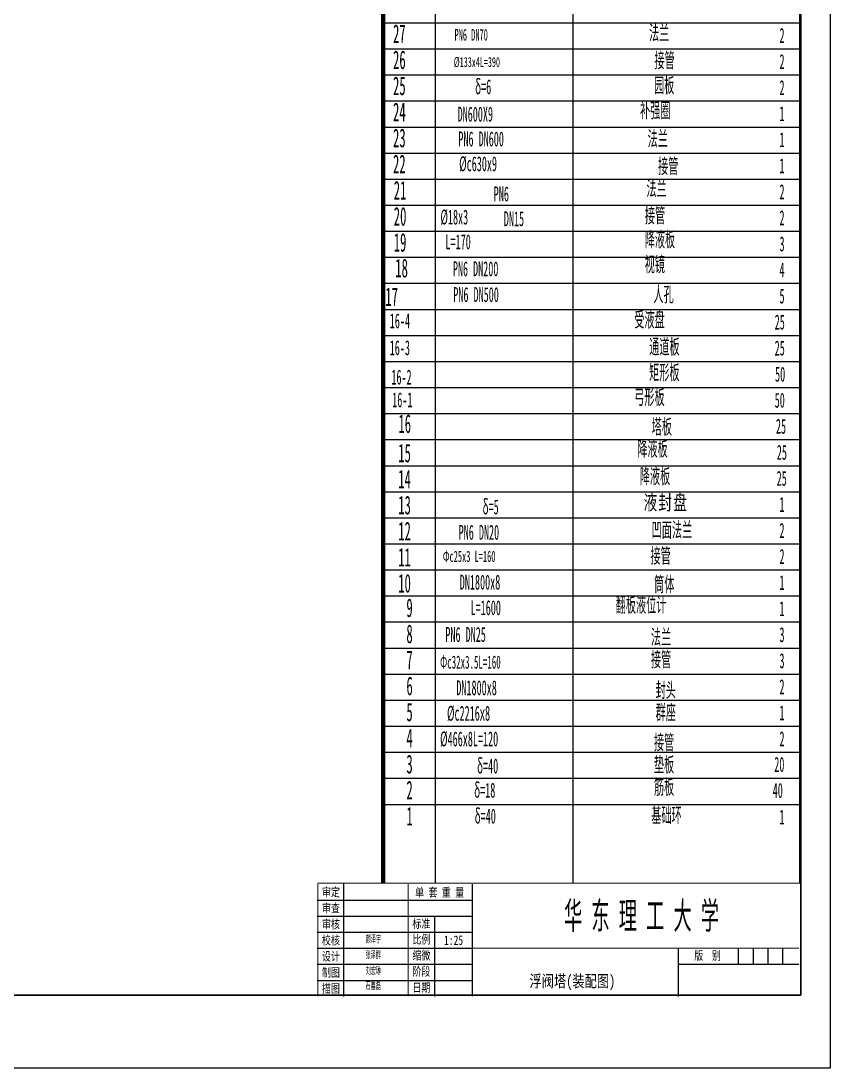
# Model space of a CAD drawing. Header units: millimetres. Extents: x -8058 to 12635, y -1342 to 1598.
# Drawn here: x 2435.8 to 2713.8, y 756.6 to 1116.1 of the extents above; entities that cross this region are included whole.
import ezdxf
from ezdxf.enums import TextEntityAlignment as Align

# ---------------------------------------------------------------- set-up
doc = ezdxf.new("R2010")
doc.units = ezdxf.units.MM
doc.header["$LTSCALE"] = 2
doc.linetypes.add('DASHDOTX2', pattern=[50.799999, 25.4, -12.7, 0, -12.7])
doc.layers.get('0').update_dxf_attribs({"lineweight": 18})
for name, color, linetype, lineweight in [('text', 2, 'Continuous', 13), ('尺寸线层', 3, 'Continuous', 18), ('标注', 1, 'Continuous', 18), ('粗实线', 7, 'Continuous', 50), ('细粗线', 7, 'Continuous', 30), ('说明', 7, 'Continuous', 18)]:
    doc.layers.add(name, color=color, linetype=linetype, lineweight=lineweight)
doc.styles.add('ROMANS', font='', dxfattribs={"width": 0.75})
doc.styles.get("Standard").update_dxf_attribs({"font": '', "width": 0.5})
doc.styles.add('标准', font='', dxfattribs={"width": 0.667})
doc.styles.add('样式 1', font='', dxfattribs={"width": 0.6})
doc.styles.add('样式 2', font='', dxfattribs={"width": 0.75})
doc.styles.add('样式 3', font='', dxfattribs={"width": 0.75})
doc.styles.get('ROMANS').set_extended_font_data('宋体')
doc.styles.get('Standard').set_extended_font_data('宋体')
doc.styles.get('标准').set_extended_font_data('宋体')
doc.styles.get('样式 1').set_extended_font_data('宋体')
doc.styles.get('样式 2').set_extended_font_data('宋体')
doc.styles.get('样式 3').set_extended_font_data('宋体')

msp = doc.modelspace()

# ---------------------------------------------------------------- linework, layer by layer
at = {"color": 0}
for p, q in [((2546.718, 781.179), (2546.718, 819.808)), ((2537.521, 814.29), (2590.865, 814.29)), ((2537.521, 808.771), (2590.865, 808.771)), ((2577.989, 781.179), (2577.989, 808.771)), ((2537.521, 803.253), (2590.865, 803.253)), ((2537.521, 797.734), (2590.865, 797.734)), ((2661.685, 781.179), (2661.685, 797.734)), ((2682.379, 792.216), (2682.379, 797.734)), ((2687.438, 792.216), (2687.438, 797.734)), ((2692.496, 792.216), (2692.496, 797.734)), ((2697.555, 792.216), (2697.555, 797.734)), ((2537.521, 792.216), (2590.865, 792.216)), ((2661.685, 792.216), (2703.073, 792.216)), ((2537.521, 786.698), (2590.865, 786.698))]:
    msp.add_line(p, q, dxfattribs=at)
for points in [[(2537.761, 781.172, 0.368, 0.368, 0), (2537.761, 819.808, 0.368, 0.368, 0)], [(2537.761, 781.172, 0.368, 0.368, 0), (2537.761, 819.808, 0.368, 0.368, 0)], [(2568.792, 781.172, 0.368, 0.368, 0), (2568.792, 819.808, 0.368, 0.368, 0)], [(2590.865, 781.172, 0.368, 0.368, 0), (2590.865, 819.808, 0.368, 0.368, 0)], [(2590.865, 797.734, 0.368, 0.368, 0), (2703.073, 797.734, 0.368, 0.368, 0)], [(2661.685, 781.179, 0.368, 0.368, 0), (2661.685, 797.734, 0.368, 0.368, 0)]]:
    msp.add_lwpolyline(points, format="xyseb", dxfattribs=at)
at = {"layer": 'text', "color": 0}
msp.add_lwpolyline([(2537.654, 820.074, 0.368, 0.368, 0), (2703.416, 820.074, 0.368, 0.368, 0)], format="xyseb", dxfattribs=at)
at = {"layer": '粗实线', "color": 0, "lineweight": 9}
msp.add_line((2713.788, 1597.6), (2713.788, 756.6), dxfattribs=at)
at = {"layer": '粗实线', "lineweight": 9}
msp.add_line((2713.788, 756.6), (2119.788, 756.6), dxfattribs=at)
at = {"layer": '细粗线', "color": 0}
msp.add_line((2703.788, 1587.6), (2703.788, 781.6), dxfattribs=at)
at = {"layer": '细粗线'}
msp.add_line((2703.788, 781.6), (2129.788, 781.6), dxfattribs=at)
at = {"layer": '说明', "color": 0, "lineweight": 80}
msp.add_line((2560.19, 1187.002), (2560.19, 820.31), dxfattribs=at)
at = {"layer": '说明', "color": 0}
for p, q in [((2578.077, 1187.74), (2578.077, 820.31)), ((2625.351, 1187.002), (2625.351, 820.31)), ((2703.289, 1187.002), (2703.289, 820.31)), ((2560.19, 1115.452), (2703.289, 1115.452)), ((2560.19, 1106.508), (2703.289, 1106.508)), ((2560.19, 1097.565), (2703.289, 1097.565)), ((2560.19, 1088.621), (2703.289, 1088.621)), ((2560.19, 1079.677), (2703.289, 1079.677)), ((2560.19, 1070.734), (2703.289, 1070.734)), ((2560.19, 1061.79), (2703.289, 1061.79)), ((2560.19, 1052.846), (2703.289, 1052.846)), ((2560.19, 1043.902), (2703.289, 1043.902)), ((2560.19, 1034.959), (2703.289, 1034.959)), ((2560.19, 1026.015), (2703.289, 1026.015)), ((2560.19, 1017.071), (2703.289, 1017.071)), ((2560.19, 1008.128), (2703.289, 1008.128)), ((2560.19, 999.184), (2703.289, 999.184)), ((2560.19, 990.24), (2703.289, 990.24)), ((2560.19, 981.296), (2703.289, 981.296)), ((2560.19, 972.353), (2703.289, 972.353)), ((2560.19, 963.409), (2703.289, 963.409)), ((2560.19, 954.465), (2703.289, 954.465)), ((2560.19, 945.522), (2703.289, 945.522)), ((2560.19, 936.578), (2703.289, 936.578)), ((2560.19, 927.634), (2703.289, 927.634)), ((2560.19, 918.691), (2703.289, 918.691)), ((2560.19, 909.747), (2703.289, 909.747)), ((2560.19, 900.803), (2703.289, 900.803)), ((2560.19, 891.859), (2703.289, 891.859)), ((2560.19, 882.916), (2703.289, 882.916)), ((2560.19, 873.972), (2703.289, 873.972)), ((2560.19, 865.028), (2703.289, 865.028)), ((2560.19, 856.085), (2703.289, 856.085)), ((2560.19, 847.141), (2703.289, 847.141))]:
    msp.add_line(p, q, dxfattribs=at)

# ---------------------------------------------------------------- texts
at = {"color": 0, "style": '样式 2', "width": 0.75}
for s, p in [('审定', (2542.284, 817.002)), ('审查', (2542.284, 811.483)), ('审核', (2542.284, 805.965)), ('标准', (2573.38, 806.137)), ('校核', (2542.284, 800.446)), ('比例', (2573.38, 800.778)), ('设计', (2542.284, 794.928)), ('缩微', (2573.38, 795.259)), ('制图', (2542.284, 789.41)), ('阶段', (2573.38, 789.741)), ('描图', (2542.284, 783.891)), ('日期', (2573.38, 784.223))]:
    msp.add_text(s, height=2.9432, dxfattribs=at).set_placement(p, align=Align.MIDDLE_CENTER)
at = {"color": 0, "insert": (2581.608, 908.007), "char_height": 5.11069, "width": 57.21691, "attachment_point": 1}
msp.add_mtext('PN{\\f@SimSun|b0|i0|c134|p2;6 }DN{\\f@SimSun|b0|i0|c134|p2;\\C256;25}', dxfattribs=at)
at = {"color": 0, "attachment_point": 5}
for s, insert, char_height, width, style in [('单 套 重 量', (2579.651, 816.729), 2.9432, 25.63754, '样式 2'), ('{\\W0.5;华 东 理 工 大 学}', (2649.007, 808.466), 9.19737, 94.53767, '样式 1'), ('版  别', (2671.699, 795.062), 2.9432, 13.61416, '样式 2')]:
    msp.add_mtext(s, dxfattribs=dict(at, insert=insert, char_height=char_height, width=width, style=style))
at = {"layer": 'text', "color": 0, "width": 0.75}
for s, height, style, p in [('1:25', 3.2191, 'ROMANS', (2584.427, 800.494)), ('浮阀塔(装配图)', 4.1204, '样式 3', (2625.239, 786.446))]:
    msp.add_text(s, height=height, dxfattribs=dict(at, style=style)).set_placement(p, align=Align.MIDDLE_CENTER)
at = {"layer": '尺寸线层', "linetype": 'DASHDOTX2', "char_height": 2.5, "width": 20.37695, "attachment_point": 1, "line_spacing_factor": 0.89982}
for s, insert in [('颜泽宇', (2554.25, 802.21)), ('张泽群', (2554.172, 796.792)), ('刘宏琳', (2554.25, 791.292)), ('石鑫磊', (2554.172, 786.184))]:
    msp.add_mtext(s, dxfattribs=dict(at, insert=insert))
at = {"layer": '标注', "color": 0, "insert": (2640.134, 918.221), "char_height": 5.1107, "width": 229.98112, "attachment_point": 1}
msp.add_mtext('翻板液位计', dxfattribs=at)
at = {"layer": '说明', "color": 0}
for s, insert, char_height, width, attachment_point in [('27', (2563.618, 1114.896), 6.3884, 12.77673, 1), ('{\\H0.5x;法兰}', (2651.59, 1114.626), 10.22138, 50.37522, 1), ('PN6 DN70', (2584.74, 1113.351), 4.015, 37.36835, 1), ('2', (2696.405, 1113.655), 5.111, 10.22138, 1), ('26', (2563.618, 1105.953), 6.3884, 12.77673, 1), ('%%C133x4L=390', (2584.479, 1103.688), 3.39253, 28.64395, 1), ('接管', (2653.435, 1105.155), 5.1107, 35.343, 1), ('2', (2696.405, 1104.711), 5.111, 10.22138, 1), ('25', (2563.618, 1097.009), 6.3884, 12.77673, 1), ('δ=6', (2591.824, 1096.053), 5.1107, 26.09119, 1), ('园板', (2653.298, 1096.596), 5.1107, 56.99918, 1), ('2', (2696.405, 1095.767), 5.111, 10.22138, 1), ('24', (2563.618, 1088.065), 6.3884, 12.77673, 1), ('DN600X9', (2585.809, 1086.664), 5.1107, 45.96056, 1), ('补强圈', (2648.502, 1087.969), 5.1107, 67.43563, 1), ('1', (2696.405, 1086.823), 5.111, 10.22138, 1), ('23', (2563.618, 1079.121), 6.3884, 12.77673, 1), ('{\\H0.5x;法兰}', (2651.098, 1078.264), 10.22138, 50.37522, 1), ('PN6 DN600', (2586.077, 1078.148), 5.1107, 37.52982, 1), ('1', (2696.405, 1077.88), 5.111, 10.22138, 1), ('1', (2696.405, 1077.88), 5.111, 10.22138, 1), ('1', (2696.405, 1077.88), 5.111, 10.22138, 1), ('22', (2563.618, 1070.178), 6.3884, 12.77673, 1), ('{\\H0.5x;%%Cc630x9}', (2586.341, 1069.62), 10.22138, 17.88742, 1), ('1', (2696.405, 1068.936), 5.111, 10.22138, 1), ('21', (2563.869, 1061.152), 6.3884, 12.77673, 1), ('{\\H0.5x;法兰}', (2650.679, 1061.188), 10.22138, 50.37522, 1), ('{\\H0.5x;PN6       \\P  DN15}', (2598.229, 1059.263), 10.22138, 29.36602, 1), ('2', (2696.405, 1059.992), 5.111, 10.22138, 1), ('20', (2563.869, 1052.208), 6.3884, 12.77673, 1), ('%%C18x3\\P L=170 ', (2579.908, 1051.34), 5.1107, 49.17181, 1), ('接管', (2650.155, 1051.92), 5.1107, 35.343, 1), ('2', (2696.405, 1051.049), 5.111, 10.22138, 1), ('19', (2563.869, 1043.264), 6.3884, 12.77673, 1), ('降液板\\P视镜', (2650.101, 1043.647), 5.1107, 67.71666, 1), ('3', (2696.405, 1042.105), 5.111, 10.22138, 1), ('18', (2564.391, 1034.449), 6.3884, 12.77673, 1), ('{\\H0.5x;PN6 DN200}', (2584.181, 1033.564), 10.22138, 47.4439, 1), ('4', (2696.405, 1033.161), 5.111, 10.22138, 1), ('PN6 DN500', (2584.334, 1024.721), 5.1107, 47.2739, 1), ('人孔', (2656.561, 1021.952), 5.1107, 1322.74011, 5), (' 17', (2558.806, 1024.624), 6.3884, 12.77673, 1), ('5', (2696.405, 1024.217), 5.111, 10.22138, 1), ('16-4', (2562.506, 1015.699), 5.1107, 12.77673, 1), ('受液盘', (2646.527, 1016.143), 5.1107, 44.97171, 1), ('25', (2694.758, 1015.274), 5.1107, 10.22138, 1), ('16-3', (2562.491, 1006.455), 5.1107, 15.65149, 1), ('25', (2694.758, 1006.33), 5.1107, 10.22138, 1), ('16-2', (2563.055, 996.382), 5.1107, 16.29033, 1), ('50', (2694.887, 997.386), 5.1107, 10.22138, 1), ('{\\H0.5x;弓形板}', (2646.496, 989.512), 10.22138, 35.49155, 1), ('16-1', (2563.338, 988.567), 5.1107, 16.13062, 1), ('50', (2694.758, 988.443), 5.1107, 10.22138, 1), ('16', (2565.473, 981.041), 6.3884, 30.97261, 1), ('25', (2695.191, 979.499), 5.1107, 10.22138, 1), ('15', (2565.414, 970.962), 6.3884, 12.77673, 1), ('降液板', (2647.551, 971.786), 5.1107, 42.53242, 1), ('25', (2695.494, 970.555), 5.1107, 10.22138, 1), ('14', (2565.414, 962.018), 6.3884, 12.77673, 1), ('降液板', (2648.404, 962.353), 5.1107, 42.53242, 1), ('25', (2695.435, 961.612), 5.1107, 13.55903, 1), ('13', (2565.414, 953.074), 6.3884, 12.77673, 1), ('{\\H0.5x;δ=5}', (2594.389, 951.828), 10.22138, 46.77582, 1), ('1', (2696.405, 952.668), 5.111, 10.22138, 1), ('12', (2565.414, 944.131), 6.3884, 12.77673, 1), ('{\\H0.5x;PN6 DN20}', (2586.174, 943.098), 10.22138, 47.28677, 1), ('凹面法兰', (2659.448, 941.126), 5.1107, 1322.74011, 5), ('2', (2696.405, 943.724), 5.111, 10.22138, 1), ('11', (2565.414, 935.187), 6.3884, 12.77673, 1), ('接管', (2655.559, 932.213), 5.1107, 1322.74011, 5), ('2', (2696.405, 934.78), 5.111, 10.22138, 1), ('  Φc25x3 L=160', (2577.87, 934.193), 3.83302, 56.64918, 1), ('10', (2565.414, 926.243), 6.3884, 12.77673, 1), ('DN1800x8', (2586.565, 925.974), 5.1107, 47.2739, 1), ('1', (2696.405, 925.837), 5.111, 10.22138, 1), ('9', (2568.218, 917.824), 6.388, 12.77673, 1), ('L=1600', (2590.263, 917.215), 5.1107, 17.88742, 1), ('1', (2696.405, 916.893), 5.111, 10.22138, 1), ('8', (2568.218, 908.88), 6.388, 12.77673, 1), ('3', (2696.405, 907.949), 5.111, 10.22138, 1), ('7', (2568.218, 899.936), 6.388, 12.77673, 1), ('3', (2696.405, 899.006), 5.111, 10.22138, 1), ('{\\H1.333x;Φc32x3.5L=160}', (2579.79, 898.214), 3.37615, 68.98916, 1), ('6', (2568.218, 890.993), 6.388, 12.77673, 1), ('DN1800x8', (2585.375, 889.723), 5.1107, 62.32772, 1), ('2', (2696.405, 890.062), 5.111, 10.22138, 1), ('5', (2568.218, 882.049), 6.388, 12.77673, 1), ('%%Cc2216{\\farial|b0|i0|c134|p2;x}8', (2582.171, 880.957), 5.11069, 77.31909, 1), ('1', (2696.405, 881.118), 5.111, 10.22138, 1), ('4', (2568.218, 873.105), 6.388, 12.77673, 1), ('%%C466x8L=120', (2579.791, 872.159), 5.11069, 99.80613, 1), ('2', (2696.405, 872.174), 5.111, 10.22138, 1), ('3', (2568.218, 864.161), 6.388, 12.77673, 1), ('{\\H0.5x;δ=40}', (2592.481, 862.884), 10.22138, 42.64151, 1), ('20', (2694.614, 863.41), 5.1107, 10.22138, 1), ('2', (2568.218, 855.218), 6.388, 12.77673, 1), ('{\\H0.5x;δ=18}', (2591.492, 854.551), 10.22138, 42.64151, 1), ('40', (2694.077, 854.466), 5.1107, 10.22138, 1), ('1', (2568.218, 846.274), 6.388, 12.77673, 1), ('{\\H0.5x;δ=40}', (2591.672, 845.658), 10.22138, 45.99622, 1), ('\\pxt11.9916,91.9363,107.925;基础环', (2657.581, 843.162), 5.11069, 1322.74011, 5), ('1', (2696.405, 845.343), 5.111, 10.22138, 1)]:
    msp.add_mtext(s, dxfattribs=dict(at, insert=insert, char_height=char_height, width=width, attachment_point=attachment_point))
at = {"layer": '说明', "color": 0, "char_height": 5.1107, "attachment_point": 5}
for s, insert, width, line_spacing_factor in [('接管', (2658.184, 1066.011), 1111.8189, 0.96), ('\\P通道板', (2656.865, 1007.203), 1322.74011, 0.75), ('矩形板', (2656.846, 995.157), 1322.74011, 0.75), ('塔板', (2655.983, 976.521), 1322.74011, 0.75), ('筒体', (2656.836, 922.443), 1322.74011, 0.9), ('法兰\\P接管', (2655.721, 900.48), 1322.74011, 0.9), ('封头\\P群座', (2657.353, 882.303), 1322.74011, 0.9), ('接管\\P垫板\\P筋板', (2656.751, 860.515), 1322.74011, 0.9)]:
    msp.add_mtext(s, dxfattribs=dict(at, insert=insert, width=width, line_spacing_factor=line_spacing_factor))
at = {"layer": '说明', "color": 0, "insert": (2657.404, 950.503), "char_height": 5.1107, "width": 1322.74011, "attachment_point": 5, "style": '标准'}
msp.add_mtext('\\T1.1;液封盘', dxfattribs=at)

doc.saveas('drawing.dxf')
